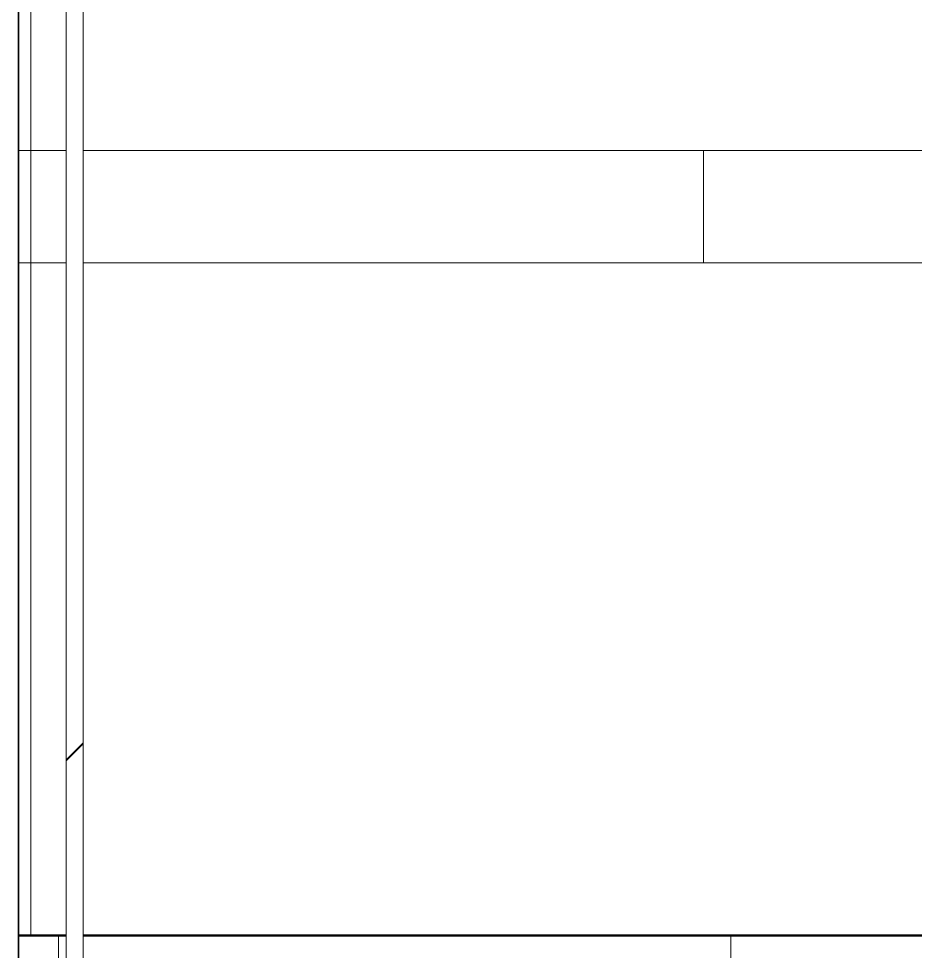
# Model space of a CAD drawing. Header units: millimetres. Extents: x -153298 to 620751, y -313239 to 250031.
# Drawn here: x 130783 to 131583, y -303991 to -303158 of the extents above; entities that cross this region are included whole.
import ezdxf

# ---------------------------------------------------------------- set-up
doc = ezdxf.new("R2010")
doc.units = ezdxf.units.MM
doc.linetypes.add('HIDDEN', pattern=[0.375, 0.25, -0.125])
for name, color, linetype, lineweight in [('A-GENM', 1, 'Continuous', 9), ('A-GLAZ-CURT', 2, 'Continuous', 9), ('A-WALL-PATT', 1, 'Continuous', 35), ('I-WALL-E', 2, 'Continuous', 35), ('WALL-E', 2, 'Continuous', 35)]:
    doc.layers.add(name, color=color, linetype=linetype, lineweight=lineweight)

# ---------------------------------------------------------------- blocks, each defined once
blk = doc.blocks.new('LIFT-OTIS - Lift - 1400x2300-For Station-11454504-2120-01 ENTRANCE 1 SECTION A')
at = {"layer": 'A-GENM', "linetype": 'HIDDEN'}
for p, q in [((-852467.37, 92170), (-852467.37, 94470)), ((-852467.37, 94470), (-852467.37, 92170)), ((-852467.37, 94456.6), (-852467.37, 92170)), ((-852467.37, 92170), (-852467.37, 94456.6))]:
    blk.add_line(p, q, dxfattribs=at)
blk = doc.blocks.new('System Panel - W-06 Feature Wall Printed Pattern-17510993-2120-01 ENTRANCE 1 SECTION A')
at = {"layer": 'A-GLAZ-CURT', "color": 135}
for p, q in [((-852424.87, 92270), (-852424.87, 93820)), ((-852409.87, 93820), (-852409.87, 92270))]:
    blk.add_line(p, q, dxfattribs=at)
blk = doc.blocks.new('System Panel - W-06 Feature Wall Printed Pattern-17510970-2120-01 ENTRANCE 1 SECTION A')
at = {"layer": 'A-GLAZ-CURT'}
h = blk.add_hatch(dxfattribs=at)
h.set_pattern_fill('FP_23', color=256, style=0, pattern_type=2)
h.set_pattern_definition([(45, (-894843.2, 111525.8), (660.511, 1761.362), [11676.29, -1556.84, 3892.1, -778.42]), (45, (-894386.3, 112533.1), (-1282.492, 181.64), [2335.26, -256.88, 4670.516, -583.815]), (45, (-895035.8, 112268.86), (2493.428, 3230.9986), [6227.355, -1089.787, 3113.68, -778.42])])
h.paths.add_polyline_path([(-852424.87, 92270), (-852409.87, 92270), (-852409.87, 93820), (-852424.87, 93820), (-852424.87, 92271.47)])
at = {"layer": 'A-GLAZ-CURT', "color": 135}
for p, q in [((-852424.87, 92270), (-852424.87, 93820)), ((-852424.87, 93820), (-852424.87, 92270)), ((-852409.87, 92270), (-852409.87, 93820)), ((-852409.87, 93820), (-852409.87, 92270))]:
    blk.add_line(p, q, dxfattribs=at)

msp = doc.modelspace()

# ---------------------------------------------------------------- hatches: boundary and pattern name
at = {"layer": 'A-WALL-PATT', "lineweight": 9}
h = msp.add_hatch(dxfattribs=at)
h.set_pattern_fill('FP_5', color=256, style=0, pattern_type=2)
h.set_pattern_definition([(0, (129592.9, -304776.8), (0, 1400), []), (0, (129592.9, -304676.8), (0, 1400), []), (0, (129592.9, -304076.8), (0, 1400), []), (0, (129592.9, -303976.8), (0, 1400), []), (90, (129592.9, -305376.8), (-1200, 7e-14), []), (90, (130192.9, -304776.8), (-1200, 700), [100, -600])])
h.paths.add_polyline_path([(130782.88, -303976.753), (130825.38, -303976.753), (130825.38, -301284.4873), (130782.88, -301284.4873), (130782.88, -303167.9268)])
h.paths.add_polyline_path([(130840.38, -303976.753), (133572.88, -303976.753), (133572.88, -300976.753), (130840.38, -300976.753), (130840.38, -301171.753), (131176.0593, -301171.753), (131176.0593, -301226.753), (131327.6024, -301226.753), (131327.6024, -301116.753), (131437.6024, -301116.753), (131437.6024, -301226.753), (131706.0198, -301226.753), (131706.0198, -301171.753), (132127.6024, -301171.753), (132127.6024, -301116.753), (132237.6024, -301116.753), (132237.6024, -301171.753), (132927.6024, -301171.753), (132927.6024, -301116.753), (133037.6024, -301116.753), (133037.6024, -301226.753), (133472.8729, -301226.753), (133472.8729, -301271.753), (133532.8729, -301271.753), (133532.8729, -301276.753), (132963.0198, -301276.753), (132963.0198, -301284.4873), (131706.0198, -301284.4873), (131706.0198, -301276.753), (131351.88, -301276.753), (131351.88, -301279.753), (131261.88, -301279.1335), (131261.88, -301276.753), (131176.0593, -301276.753), (131176.0593, -301284.4873), (130840.38, -301284.4873), (130840.38, -303167.9268)])
h.paths.add_polyline_path([(130825.38, -301171.753), (130825.38, -300976.753), (130782.88, -300976.753), (130782.88, -301171.753)])
h = msp.add_hatch(dxfattribs=at)
h.set_pattern_fill('FP_10', color=256, style=0, pattern_type=2)
h.set_pattern_definition([(90, (130217.9, -304276.75), (-600, 4e-14), [])])
h.paths.add_polyline_path([(133572.88, -304276.753), (133572.88, -303976.753), (130840.38, -303976.753), (130840.38, -304176.753), (130832.88, -304176.753), (130832.88, -304276.753), (131132.88, -304275.753), (131132.88, -304274.753), (131140.9763, -304274.753), (131140.9763, -304271.753), (131174.7837, -304271.753), (131174.7837, -304274.753), (131190.9763, -304274.753), (131190.9763, -304271.753), (131224.7837, -304271.753), (131225.1677, -304274.753), (131240.9763, -304274.753), (131240.9763, -304271.753), (131274.7837, -304271.753), (131274.7837, -304274.753), (131290.9763, -304274.753), (131290.9763, -304271.753), (131324.7837, -304271.753), (131324.7837, -304274.753), (131340.9763, -304274.753), (131340.9763, -304271.753), (131374.7837, -304271.753), (131374.7837, -304274.753), (131390.9763, -304274.753), (131390.9763, -304271.753), (131424.7837, -304271.753), (131424.7837, -304274.753), (131443.9763, -304274.753), (131443.9763, -304271.753), (131757.2837, -304271.753), (131757.2837, -304274.753), (131775.9763, -304274.753), (131775.9763, -304271.753), (131809.7837, -304271.753), (131809.7837, -304274.753), (131825.9763, -304274.753), (131825.9763, -304271.753), (131859.7837, -304271.753), (131859.7837, -304274.753), (131875.9763, -304274.753), (131875.9763, -304271.753), (131909.7837, -304271.753), (131909.7837, -304274.753), (131925.9763, -304274.753), (131925.9763, -304271.753), (131959.7837, -304271.753), (131959.7837, -304274.753), (131975.9763, -304274.753), (131975.9763, -304271.753), (132009.7837, -304271.753), (132009.7837, -304274.753), (132025.9763, -304274.753), (132025.9763, -304271.753), (132059.7837, -304271.753), (132059.7837, -304274.753), (132075.9763, -304274.753), (132075.9763, -304271.753), (132115.88, -304271.753), (132115.88, -304274.753), (132125.9763, -304274.753), (132125.9763, -304271.753), (132159.7837, -304271.753), (132160.88, -304271.753), (132209.7837, -304271.753), (132209.7837, -304274.753), (132225.9763, -304274.753), (132225.9763, -304271.753), (132274.88, -304271.753), (132275.9763, -304271.753), (132309.7837, -304271.753), (132309.7837, -304274.753), (132319.88, -304274.753), (132320.4763, -304271.753), (132359.7837, -304271.753), (132359.7837, -304274.753), (132367.88, -304274.753), (132367.88, -304276.753), (132836.6797, -304276.753)])
h.paths.add_polyline_path([(130782.88, -304176.753), (130825.38, -304176.753), (130825.38, -303976.753), (130782.88, -303976.753), (130782.88, -304175.2832)])

# ---------------------------------------------------------------- linework, layer by layer
at = {"layer": 'I-WALL-E', "color": 215}
for p, q in [((130825.38, -303976.753), (130782.88, -303976.753)), ((130782.88, -303976.753), (130825.38, -303976.753)), ((133572.88, -303976.753), (130840.38, -303976.753)), ((130840.38, -303976.753), (133572.88, -303976.753))]:
    msp.add_line(p, q, dxfattribs=at)
at = {"layer": 'WALL-E', "color": 215}
for p, q in [((130782.88, -301284.4873), (130782.88, -303976.753)), ((130782.88, -301284.4873), (130782.88, -304276.753)), ((130782.88, -303976.753), (130782.88, -301284.4873)), ((130782.88, -301284.4873), (130782.88, -303976.753)), ((130782.88, -303976.753), (130782.88, -301284.4873)), ((130782.88, -301976.753), (130782.88, -304276.753)), ((130782.88, -303976.753), (130825.38, -303976.753)), ((130825.38, -303976.753), (130782.88, -303976.753)), ((130840.38, -303976.753), (133572.88, -303976.753)), ((133622.88, -303976.753), (130840.38, -303976.753))]:
    msp.add_line(p, q, dxfattribs=at)

# ---------------------------------------------------------------- block references
at = {"layer": 'A-GENM'}
msp.add_blockref('LIFT-OTIS - Lift - 1400x2300-For Station-11454504-2120-01 ENTRANCE 1 SECTION A', (983250.2539, -396446.753), dxfattribs=at)
at = {"layer": 'A-GLAZ-CURT', "color": 135}
for name in ['System Panel - W-06 Feature Wall Printed Pattern-17510993-2120-01 ENTRANCE 1 SECTION A', 'System Panel - W-06 Feature Wall Printed Pattern-17510970-2120-01 ENTRANCE 1 SECTION A']:
    msp.add_blockref(name, (983250.2539, -396446.753), dxfattribs=at)

doc.saveas('drawing.dxf')
